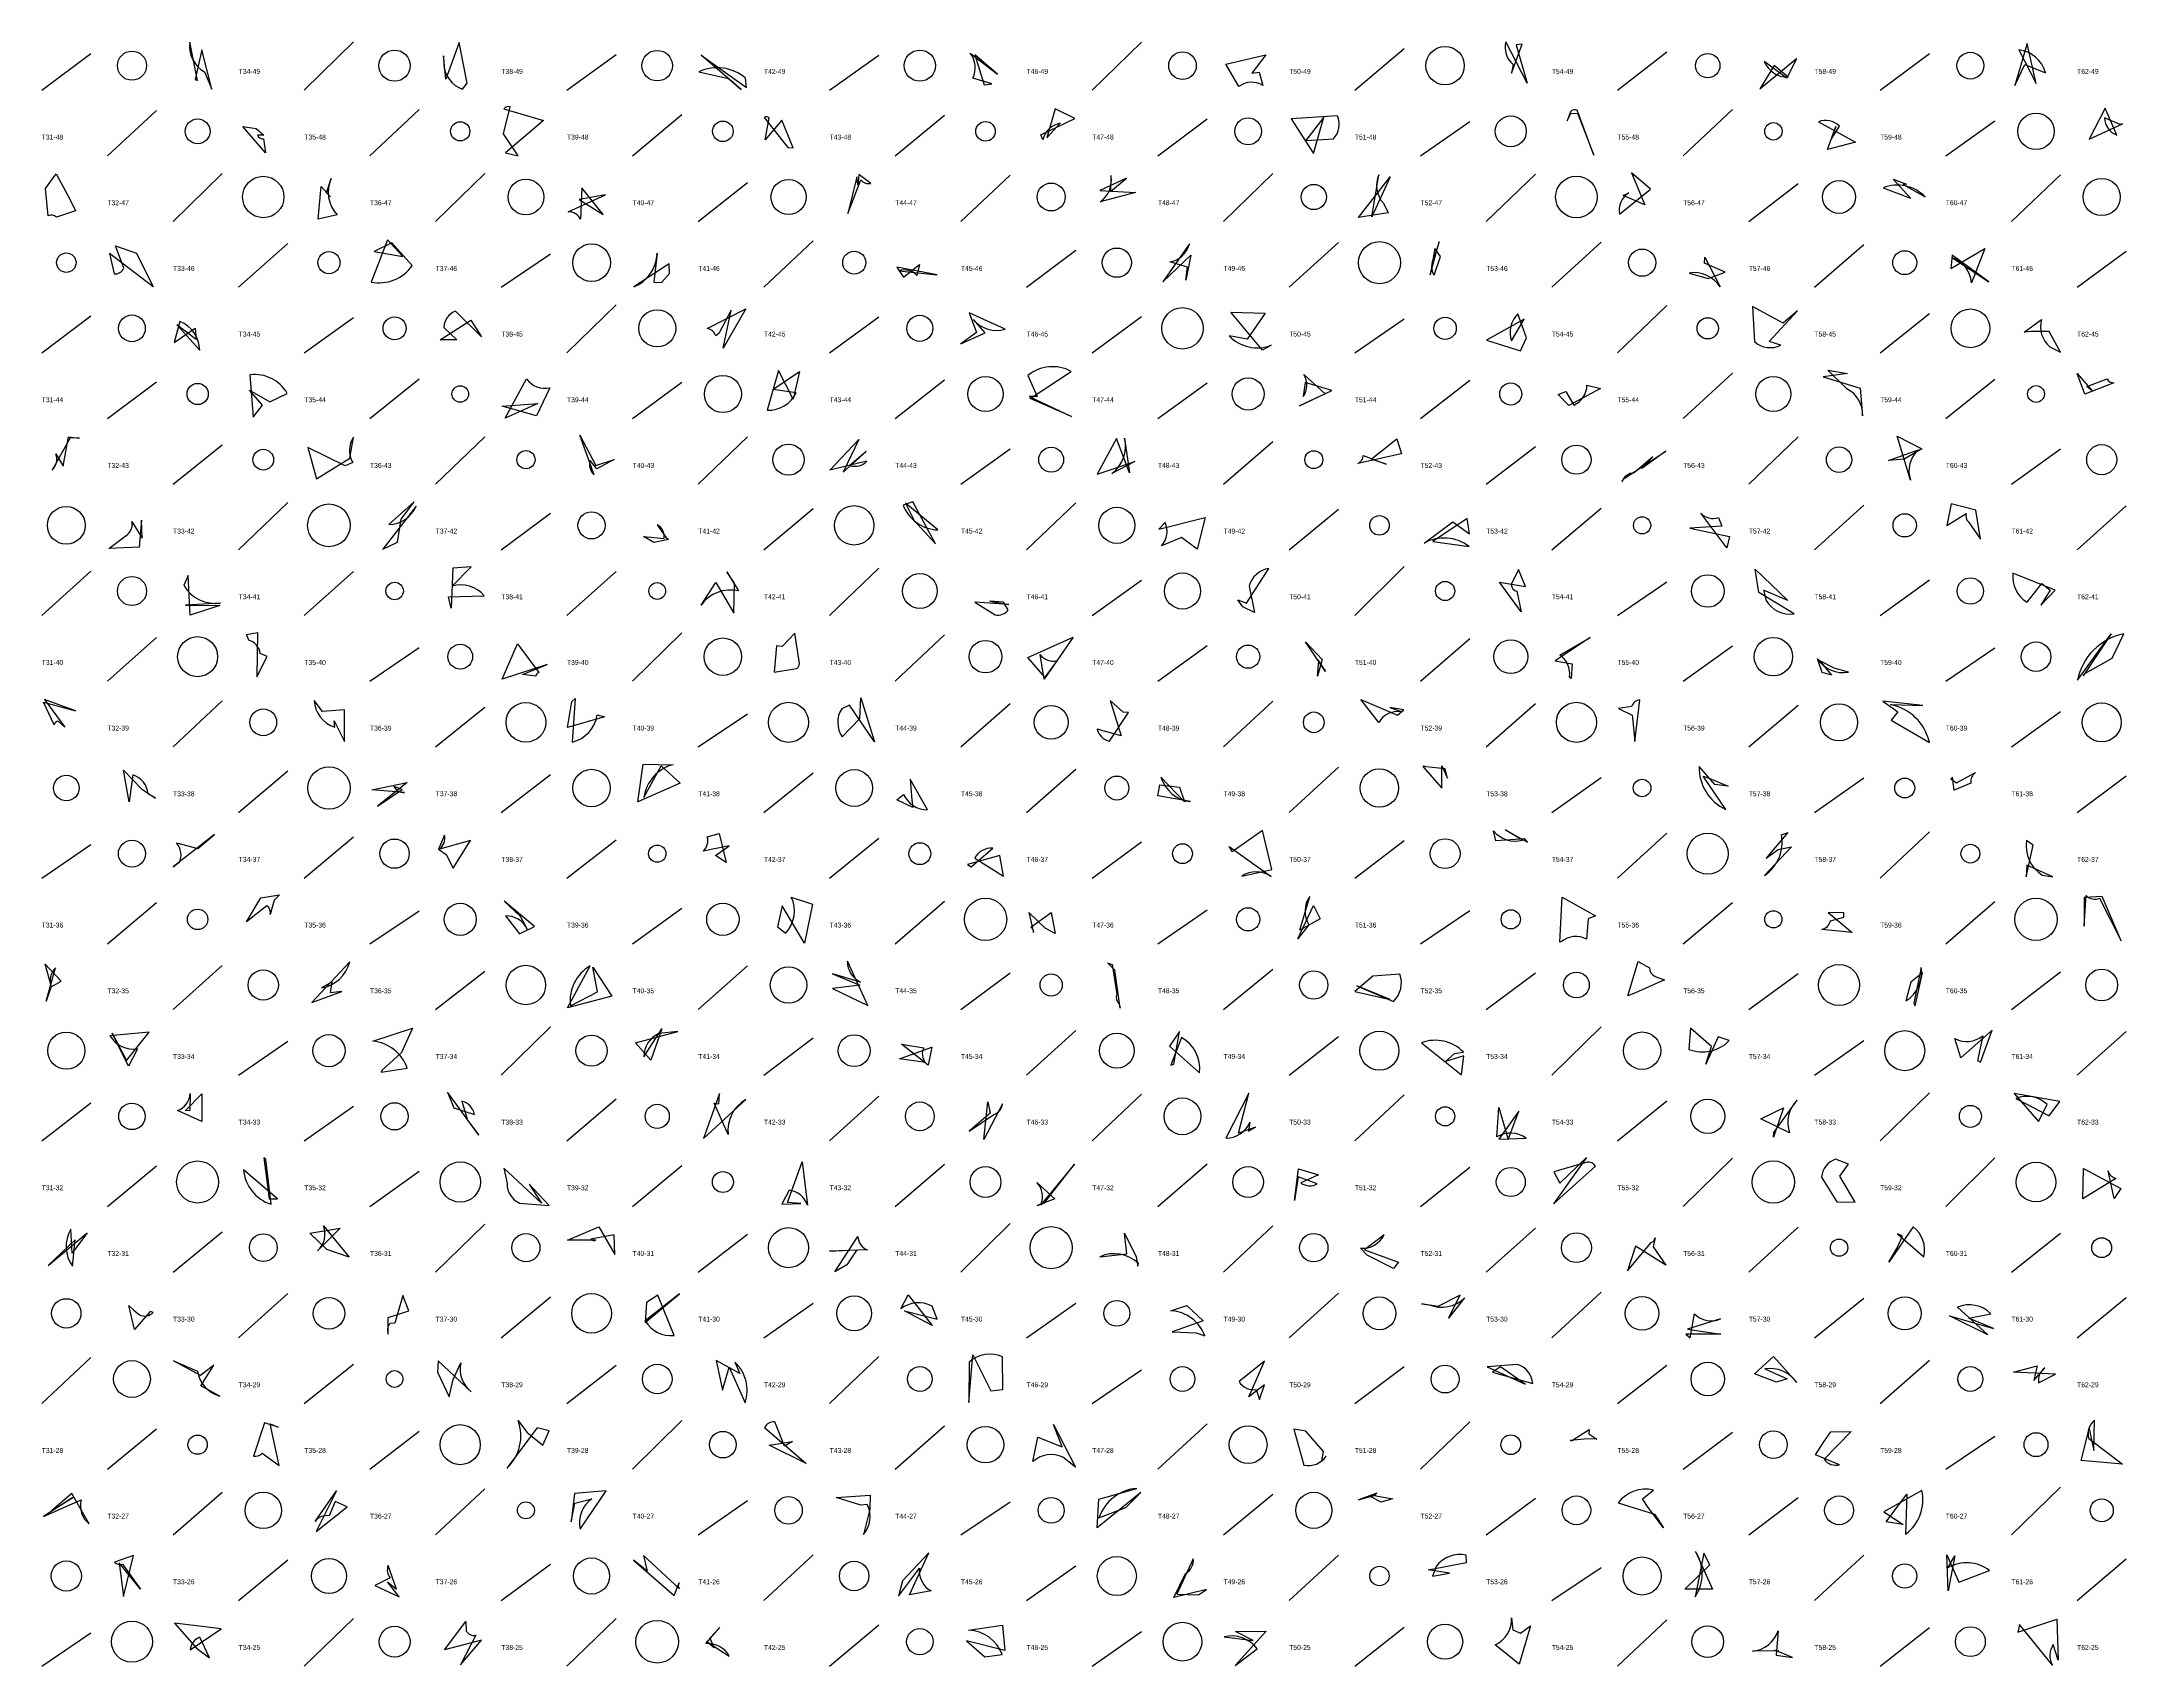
# Model space of a CAD drawing. Header units: millimetres. Extents: x -1 to 9990, y 0 to 15990.
# Drawn here: x 1240 to 2510, y 1000 to 1990 of the extents above; entities that cross this region are included whole.
import ezdxf

# ---------------------------------------------------------------- set-up
doc = ezdxf.new("R2010")
doc.units = ezdxf.units.MM
doc.layers.add('TEXT', color=3, linetype='Continuous')
doc.layers.add('WALL', color=1, linetype='Continuous')

msp = doc.modelspace()

# ---------------------------------------------------------------- linework, layer by layer
for points in [[(1333.4, 1966.5), (1334.9, 1966), (1330.2, 1989.3, 0.3), (1339.1, 1971.2), (1343.7, 1960.7), (1337.5, 1984.6)], [(1486.2, 1966.7), (1484.7, 1981), (1484.9, 1975.9, 0.3), (1496.4, 1960.6), (1499.2, 1964.3), (1494.4, 1989.2)], [(1641.8, 1981.3), (1669.3, 1961.6), (1668.8, 1967.3, 0.3), (1640.4, 1971.2), (1658.5, 1967.1), (1666.1, 1960.5)], [(1814.2, 1963.4), (1818.8, 1964), (1807.2, 1967.3, 0.3), (1805.6, 1982.7), (1822.3, 1969.9), (1808.4, 1981.5)], [(1977.3, 1970.5), (1981.7, 1971.1), (1983.9, 1963, 0.3), (1969.4, 1962.4), (1961.4, 1975.9), (1985.7, 1981.5)], [(2138.2, 1987.6), (2144.9, 1964.3), (2132, 1989.5, 0.3), (2136.4, 1975.8), (2135.5, 1970.4), (2141.9, 1988.1)], [(2442, 1962.9), (2448.2, 1975.8), (2460.8, 1970.7, 0.3), (2444.5, 1984.7), (2455, 1964.1), (2449.5, 1988.6)], [(2309, 1979.4), (2303.2, 1967.4), (2289.3, 1977.6, 0.3), (2303.9, 1968), (2295.4, 1975), (2286.7, 1960.9)], [(1530.2, 1920.1), (1521.3, 1933.5), (1525.4, 1949.9, 0.3), (1521.6, 1948.7), (1545.7, 1941.6), (1522.5, 1922)], [(1690.9, 1941.9), (1680.8, 1929.8), (1683.2, 1943.3, 0.3), (1680.1, 1943.5), (1694.5, 1925.2), (1697.9, 1925)], [(1857.4, 1948.7), (1852.3, 1931), (1860.5, 1939.9, 0.3), (1849.9, 1929.8), (1848.8, 1932.8), (1869.5, 1942.8)], [(2021.2, 1943.7), (2010.2, 1929.4), (2027, 1930.5, 0.3), (2029.5, 1944.4), (2001.2, 1942.7), (2014.8, 1921.4)], [(2175.6, 1946.1), (2185.6, 1920.4), (2175.5, 1947.9, 0.3), (2171.3, 1946.9), (2169.3, 1941.4), (2171.5, 1945.9)], [(2507.6, 1939.6), (2506.2, 1939.1), (2496.7, 1943.2, 0.3), (2504.3, 1932.7), (2497.2, 1949.1), (2487.3, 1930.2)], [(1370.6, 1936.8), (1375.3, 1932.6), (1371.4, 1932.7, 0.3), (1375.2, 1930.4), (1376.3, 1922), (1362.5, 1938)], [(2333.1, 1938), (2330.3, 1930.4), (2335.2, 1938.2, 0.3), (2322.4, 1940.8), (2345, 1928.5), (2328, 1924)], [(1257.3, 1893.3), (1260.5, 1886.5), (1249, 1882.8, 0.3), (1244, 1883.6), (1242.4, 1900.2), (1248.9, 1909.2)], [(1415.9, 1895), (1413.5, 1897.6), (1416.3, 1906.3, 0.3), (1420, 1884.1), (1408.5, 1881.5), (1410.2, 1901.3)], [(1736.7, 1907.2), (1731.2, 1885), (1739.1, 1905.4, 0.3), (1745.1, 1903.3), (1737.8, 1908.7), (1737.2, 1902.5)], [(1884.7, 1899), (1906.3, 1897.7), (1884.8, 1892, 0.3), (1891.4, 1908), (1891.2, 1898.3), (1900.9, 1906.5)], [(2061.5, 1907.2), (2050.3, 1882.9), (2054.6, 1908.6, 0.3), (2057.4, 1891.3), (2060.3, 1885.3), (2042.2, 1882.6)], [(2216.6, 1890.3), (2203.5, 1895.9), (2206.9, 1897.5, 0.3), (2201.2, 1884.5), (2220.1, 1899.7), (2208.6, 1909.7)], [(2376.1, 1902.9), (2374.1, 1902.6), (2387.5, 1895.1, 0.3), (2361.8, 1900.6), (2378.5, 1894.3), (2367.9, 1905.9)], [(1582.1, 1884.4), (1569, 1900.6), (1568.3, 1881.4, 0.3), (1560.7, 1885.9), (1583.5, 1896.4), (1567.4, 1893.5)], [(1460.1, 1858.8), (1450.7, 1869), (1440.7, 1843.2, 0.3), (1465.7, 1853.3), (1453.3, 1867), (1442.6, 1861.9)], [(2085.8, 1847.5), (2091.4, 1867.7), (2088.4, 1858.1, 0.3), (2088.3, 1847.3), (2092.2, 1858.7), (2088.7, 1863.7)], [(1308, 1840.3), (1281.3, 1860.6), (1284.2, 1848.1, 0.3), (1290, 1851.6), (1285, 1865.3), (1297.8, 1860.8)], [(1622.4, 1848.5), (1622.3, 1854.3), (1600.8, 1840.2, 0.3), (1614.9, 1860.7), (1613, 1843.2), (1617.6, 1842.9)], [(1937, 1844.3), (1938, 1852.2), (1927.2, 1855.5, 0.3), (1939.2, 1866.4), (1923, 1843.4), (1940, 1859.5)], [(2253, 1854.7), (2253.3, 1858.4), (2262.5, 1840.2, 0.3), (2243.7, 1848.7), (2255.3, 1845.3), (2265.7, 1849.2)], [(2403.1, 1851.4), (2423.8, 1863.7), (2415.6, 1842.8, 0.3), (2404.2, 1858), (2426.2, 1843.3), (2403.9, 1859.6)], [(1765.1, 1846.1), (1774.8, 1853.9), (1773.2, 1847.2, 0.3), (1762.2, 1850), (1785.5, 1847.6), (1761, 1852.3)], [(1334.2, 1808.2), (1322.4, 1817.2), (1336.3, 1801.6, 0.3), (1324.2, 1819.2), (1320.7, 1806.4), (1333.5, 1815.2)], [(1501.5, 1820), (1508, 1809.8), (1492.1, 1825.5, 0.3), (1484.9, 1815.6), (1492.9, 1808), (1482.7, 1807.9)], [(1660.1, 1826), (1652.6, 1811.8), (1650.7, 1810.4, 0.3), (1645.5, 1814.8), (1669, 1826.8), (1655.2, 1803)], [(1800, 1805.6), (1814.8, 1812.2), (1807.6, 1820.3, 0.3), (1827, 1814.5), (1805, 1824.5), (1809.6, 1812.4)], [(1985.3, 1824.3), (1974.5, 1808.3), (1963.4, 1810.4, 0.3), (1989.1, 1804.7), (1983.8, 1801.6), (1964.4, 1824.9)], [(2141, 1801.2), (2144.5, 1809.2), (2139.4, 1823.9, 0.3), (2135.5, 1807.3), (2143.2, 1820.5), (2120.3, 1807.8)], [(2301, 1818.1), (2282.2, 1828.3), (2283.4, 1806.9, 0.3), (2299.5, 1804.7), (2292.4, 1806.9), (2309.6, 1825.7)], [(2451.8, 1813.1), (2447.8, 1812.7), (2458.3, 1820.3, 0.3), (2463.5, 1803.8), (2470, 1800.4), (2463, 1813.1)], [(1867.3, 1761.2), (1842.2, 1772.2), (1867.2, 1788.8, 0.3), (1840.7, 1786.3), (1846.5, 1773.4), (1841.5, 1773.4)], [(1366.7, 1777.4), (1379, 1770.3), (1389.6, 1775.4, 0.3), (1366.9, 1786.7), (1368.8, 1760.8), (1374.5, 1768.2)], [(1542.2, 1769.2), (1522.4, 1760.2), (1535.4, 1784.2, 0.3), (1549.6, 1778.8), (1541.5, 1761.8), (1520.6, 1767.5)], [(1697.8, 1771.9), (1688.9, 1789.4), (1682, 1765.1, 0.3), (1699.6, 1775.7), (1685.4, 1777.7), (1701.7, 1788.8)], [(2025.9, 1777.2), (2009.7, 1782.1), (2008.6, 1773.4, 0.3), (2008.9, 1786.9), (2021.9, 1775.2), (2006.2, 1767.7)], [(2163.9, 1774.7), (2168.6, 1776.5), (2173.4, 1768.3, 0.3), (2181.4, 1780.3), (2189.6, 1778.4), (2170.3, 1767.9)], [(2325.4, 1785.5), (2347.9, 1778.6), (2349.3, 1761.7, 0.3), (2339.8, 1778.1), (2328.1, 1789.6), (2340.2, 1787.4)], [(2489.3, 1777), (2486, 1779.5), (2498.3, 1784.2, 0.3), (2502.4, 1781.8), (2484.8, 1774.9), (2480, 1787.5)], [(1263, 1748), (1257.3, 1748.2), (1246.3, 1728.7, 0.3), (1248.6, 1738.5), (1253, 1731.1), (1256.3, 1749)], [(1407.5, 1723.4), (1427.7, 1735.9), (1430, 1748.7, 0.3), (1429.5, 1733.3), (1424.9, 1731.2), (1402.2, 1742.4)], [(1588.8, 1735.1), (1578.3, 1729.4), (1574.1, 1734.5, 0.3), (1576.6, 1725.8), (1567.8, 1750), (1577.5, 1731.4)], [(1728.2, 1727.4), (1742.3, 1740), (1732.4, 1731.5, 0.3), (1742.7, 1734.1), (1720.2, 1728.7), (1737.9, 1747.3)], [(1883.1, 1726.1), (1906, 1733.9), (1892, 1726.6, 0.3), (1899.7, 1748), (1902.8, 1726.9), (1894.9, 1747.9)], [(2065.6, 1747.7), (2068.4, 1738.6), (2041.8, 1732.6, 0.3), (2045, 1737.5), (2059, 1732.2), (2050, 1735.3)], [(2214.9, 1729.6), (2221.5, 1736.8), (2210.1, 1726.9, 0.3), (2202.7, 1721.7), (2204, 1723.6), (2229.5, 1740.2)], [(2374.6, 1735.4), (2365.1, 1734.5), (2383.2, 1740.9, 0.3), (2378.5, 1722.6), (2370.3, 1749.4), (2385.5, 1741.7)], [(1458.9, 1698.7), (1467, 1709.4), (1451.4, 1695.6, 0.3), (1468.2, 1706.7), (1447.9, 1680.4), (1456.7, 1684.7)], [(1784.6, 1683.8), (1770.7, 1709.4), (1764.8, 1707.3, 0.3), (1785.9, 1692.2), (1766.2, 1708.6), (1771.6, 1697.9)], [(2268.3, 1688.2), (2266.7, 1681.3), (2250.7, 1702.4, 0.3), (2261.5, 1699.8), (2263.6, 1694.4), (2244, 1693.3)], [(2403.3, 1708.1), (2400.6, 1695), (2412.5, 1702.3, 0.3), (2413.8, 1697.1), (2421.1, 1686.5), (2418.3, 1704.2)], [(1299.4, 1681.8), (1280.9, 1680.9), (1292.2, 1689.5, 0.3), (1295, 1697.4), (1301.2, 1687.2), (1300.9, 1698.1)], [(1613, 1684.5), (1606.7, 1688.3), (1619.2, 1687, 0.3), (1615, 1695.4), (1620.3, 1687.8), (1621.9, 1686.3)], [(1943.9, 1680.4), (1934.3, 1687.5), (1922.3, 1682.6, 0.3), (1924.4, 1696.7), (1920.5, 1692.6), (1948.8, 1699.8)], [(2108.4, 1699.1), (2087.5, 1685.1), (2109.6, 1682.1, 0.3), (2082.2, 1684.1), (2099.8, 1697.2), (2109.9, 1689.9)], [(1330.4, 1640.2), (1329.3, 1664.4), (1326.5, 1658.5, 0.3), (1349, 1647.6), (1327.7, 1646.3), (1348.6, 1646.1)], [(1489.5, 1644.6), (1487.9, 1651.4), (1509.6, 1652, 0.3), (1490, 1658), (1501.6, 1669.7), (1490.5, 1668.9)], [(1662, 1659.8), (1657.5, 1666.6), (1664.5, 1655.1, 0.3), (1641.7, 1646.4), (1650.7, 1660.1), (1661.7, 1641.6)], [(1968.7, 1649.6), (1973.9, 1647.6), (1987.7, 1668.7, 0.3), (1975.6, 1657.9), (1978.8, 1642), (1971.7, 1645.3)], [(2143.9, 1657.8), (2139.7, 1668), (2135.2, 1658.9, 0.3), (2138.7, 1654.8), (2141.3, 1642.3), (2128.1, 1660.3)], [(2303.8, 1649.3), (2289, 1655.6), (2290.6, 1649.3, 0.3), (2307.7, 1641), (2286.2, 1654.1), (2283.9, 1668.2)], [(2457.9, 1646.4), (2466.6, 1655.5), (2440.9, 1665.8, 0.3), (2449.6, 1648.2), (2458.5, 1659.6), (2463.7, 1655.6)], [(1829.3, 1646.7), (1808.4, 1648.2), (1820.9, 1640.5, 0.3), (1828.9, 1643.5), (1826, 1648.2), (1817.6, 1648.9)], [(1371, 1602.8), (1377.4, 1615.1), (1373.2, 1616.9, 0.3), (1366.2, 1625), (1364.7, 1628.5), (1371.4, 1629.8)], [(1687.7, 1621.5), (1686.3, 1605.5), (1699.8, 1607.7, 0.3), (1701.6, 1610.8), (1698.9, 1629.3), (1691.1, 1621.2)], [(1868.3, 1626.9), (1850.7, 1601.3), (1848.2, 1616.3, 0.3), (1858.7, 1612.6), (1851.1, 1602.5), (1840.7, 1614.5)], [(2172.4, 1610.6), (2171.7, 1601.7), (2170.7, 1602.5, 0.3), (2164.9, 1616), (2183.4, 1626.6), (2162, 1612.5)], [(2484.7, 1604.8), (2501.3, 1614.1), (2508.4, 1628.9, 0.3), (2480.2, 1600.6), (2500.8, 1629), (2483.7, 1603.3)], [(1520.6, 1601.3), (1529.9, 1622.8), (1542.9, 1605.4, 0.3), (1541, 1603.2), (1532.9, 1604.1), (1547.9, 1610.2)], [(2020, 1613.3), (2017.2, 1603.1), (2018, 1612.3, 0.3), (2017.2, 1613.2), (2022.2, 1605.9), (2010, 1624.1)], [(2330.3, 1603.8), (2324.8, 1605.3), (2321.9, 1613.7, 0.3), (2340.8, 1605.6), (2332.1, 1608), (2323.2, 1612.4)], [(1241.7, 1589), (1254.1, 1572.1), (1250.1, 1575.7, 0.3), (1247.5, 1573.5), (1241.2, 1587.2), (1260.5, 1582)], [(1424.4, 1582.6), (1411, 1581.7), (1405.9, 1588.4, 0.3), (1418.5, 1572), (1418.1, 1575.9), (1424.4, 1563.3)], [(1563, 1587.7), (1565.1, 1589.6), (1563.2, 1562.9, 0.3), (1578.5, 1579.5), (1582.8, 1578.3), (1560.3, 1571.9)], [(1747.3, 1563.1), (1732.2, 1585.5), (1727.4, 1583.2, 0.3), (1727.6, 1566.2), (1738.4, 1577.3), (1739.1, 1589.9)], [(1891, 1588.2), (1897.7, 1566.8), (1883, 1570.8, 0.3), (1890.5, 1563.6), (1902.2, 1580.9), (1898.8, 1581.1)], [(2069.8, 1582.7), (2061.4, 1584), (2068.2, 1581.5, 0.3), (2054.6, 1575), (2043.7, 1588.9), (2065.9, 1579.4)], [(2209.2, 1577.7), (2210.5, 1563.3), (2213.6, 1588.7, 0.3), (2208.6, 1584.6), (2200.6, 1583.5), (2208.9, 1579.4)], [(2370.9, 1581.3), (2366.7, 1576.3), (2390, 1562.8, 0.3), (2366.4, 1585.8), (2386, 1585.2), (2361.7, 1587.8)], [(1603.1, 1526.5), (1606.4, 1549.5), (1624.7, 1549.2, 0.3), (1606.9, 1529.3), (1617.5, 1548.6), (1628.9, 1538)], [(1300.8, 1534.4), (1309.4, 1528.9), (1304.8, 1531.5, 0.3), (1295.6, 1543), (1293.2, 1526.5), (1289.8, 1545.9)], [(1444.6, 1524), (1459.6, 1534), (1454.6, 1535.9, 0.3), (1461, 1532.2), (1441.1, 1533.8), (1462.6, 1538.3)], [(1770.7, 1523.2), (1760.9, 1527.7), (1765.1, 1531.1, 0.3), (1779.7, 1521.8), (1769.1, 1540.3), (1770.2, 1527.6)], [(1933.2, 1535.6), (1936.3, 1526.6), (1921.8, 1541.7, 0.3), (1939.9, 1526.7), (1920, 1530.3), (1921.2, 1537)], [(2096.5, 1541), (2095.1, 1546.6), (2083.5, 1547.8, 0.3), (2081.5, 1548), (2092.9, 1534.8), (2093.1, 1548.6)], [(2267.4, 1536.2), (2259.3, 1537.1), (2249.7, 1548.2, 0.3), (2266.1, 1521.9), (2252.3, 1542.3), (2256.2, 1540.7)], [(2403.1, 1540.6), (2406.5, 1538.2), (2418.2, 1544.5, 0.3), (2415.3, 1538), (2405.2, 1533.6), (2404.2, 1541.7)], [(1320.1, 1487), (1323.9, 1490), (1323.8, 1489.4, 0.3), (1322.1, 1501.6), (1335.2, 1498.2), (1345.2, 1506.6)], [(1490.6, 1486.1), (1501.2, 1503.1), (1482.4, 1497.8, 0.3), (1485.3, 1506.2), (1481.7, 1497.7), (1486.5, 1494.4)], [(1650.5, 1493.9), (1658.8, 1499.8), (1642.9, 1496.5, 0.3), (1645.5, 1505.3), (1652.7, 1507.2), (1657.1, 1489.6)], [(1965.3, 1496.2), (1963.5, 1499.4), (1989, 1481.1, 0.3), (1971.1, 1481.3), (1989.4, 1485.4), (1983.7, 1509.2)], [(2143.5, 1504), (2126, 1502.8), (2124.4, 1509, 0.3), (2142.2, 1503.3), (2131.5, 1509.5), (2145.1, 1502.1)], [(2298, 1497.5), (2306.1, 1499.1), (2289.5, 1481.7, 0.3), (2299.9, 1506.5), (2303.7, 1507.8), (2290.5, 1492.3)], [(2449, 1480.8), (2453.3, 1500.2), (2449.2, 1503, 0.3), (2458.8, 1482), (2465.3, 1480.9), (2449.4, 1488)], [(1804, 1488.4), (1806.2, 1487), (1819.4, 1498.3, 0.3), (1808.4, 1492.3), (1825.9, 1481.3), (1823.7, 1493.8)], [(1384.9, 1469.9), (1381.6, 1466.6), (1379.2, 1457.9, 0.3), (1377.2, 1463.2), (1364.8, 1453.4), (1373.6, 1468.2)], [(1521.7, 1466.1), (1531.4, 1457), (1535.8, 1449.1, 0.3), (1522.5, 1457.1), (1531, 1446.2), (1540.2, 1450.7)], [(1691.2, 1463.2), (1688.2, 1450.4), (1693.4, 1446.6, 0.3), (1696.7, 1468.6), (1709.5, 1464.3), (1704.8, 1440.4)], [(2018.9, 1455.4), (2006.4, 1448.5), (2012.5, 1469, 0.3), (2012, 1451.6), (2005.2, 1443.1), (2014.8, 1463.5)], [(2186.6, 1457.1), (2182.2, 1455.4), (2181.2, 1443, 0.3), (2165.9, 1441.4), (2164.8, 1441.1), (2166.4, 1468.5)], [(2484.4, 1468.3), (2484.3, 1450.8), (2485.6, 1469.5, 0.3), (2493.7, 1467.8), (2506.9, 1442), (2495.2, 1469)], [(1851.3, 1449.6), (1841.4, 1459.1), (1844.3, 1446.9, 0.3), (1842.6, 1450.3), (1855, 1459.1), (1857.4, 1446.4)], [(2328.3, 1459.2), (2343, 1447), (2324.5, 1448.9, 0.3), (2329.7, 1454.1), (2337.9, 1456.3), (2337.9, 1459)], [(1245.7, 1414.1), (1242.8, 1405.1), (1248.5, 1425.4, 0.3), (1245.8, 1413.8), (1251.8, 1417.3), (1241.9, 1427.9)], [(1415.9, 1410.2), (1417, 1417), (1410.4, 1413.2, 0.3), (1427.7, 1429.2), (1404.6, 1404.3), (1422.9, 1411)], [(1587.4, 1408.3), (1560.3, 1401.1), (1574.2, 1426.7, 0.3), (1562.1, 1402.3), (1578.6, 1410.9), (1575.7, 1425.9)], [(1721.7, 1412.9), (1743.3, 1402.5), (1730.9, 1429.5, 0.3), (1738.9, 1416.7), (1721.8, 1421.9), (1738.4, 1414.9)], [(1889.4, 1428.5), (1892.2, 1427.5), (1895, 1409.4, 0.3), (1896.4, 1403.5), (1897.1, 1400.8), (1893.7, 1424.1)], [(2206.4, 1408.4), (2212.7, 1429.3), (2219.5, 1425.5, 0.3), (2222.9, 1420.2), (2228.7, 1418.2), (2210.9, 1410.3)], [(2385.9, 1422.5), (2378.8, 1416.8), (2375.7, 1405.3, 0.3), (2385.1, 1425.7), (2380.6, 1403.9), (2381.3, 1402.3)], [(2061.6, 1406.1), (2041.3, 1414.5), (2063.5, 1404.9, 0.3), (2067.4, 1421.7), (2051, 1420.4), (2040.1, 1411)], [(1291.6, 1369.1), (1305.4, 1386.3), (1281.6, 1384, 0.3), (1298.3, 1376.1), (1292.8, 1365.5), (1282.9, 1385.7)], [(1447.2, 1363), (1446.8, 1361.9), (1462.6, 1364.4, 0.3), (1441.7, 1380.7), (1465.9, 1388.7), (1459.3, 1373.8)], [(1601.8, 1379.7), (1627.6, 1386.6), (1616, 1385.4, 0.3), (1606.8, 1371.2), (1617.9, 1388.4), (1611.2, 1369.3)], [(1933.1, 1386.7), (1927, 1377.7), (1945.4, 1361.5, 0.3), (1934.3, 1383.1), (1927.8, 1366.2), (1929.8, 1366.7)], [(2257.2, 1377.6), (2244.4, 1388.8), (2243.4, 1375.8, 0.3), (2268.1, 1381.1), (2261.3, 1383.5), (2253.9, 1366.8)], [(2428.3, 1387.5), (2409.2, 1370.7), (2405.6, 1382.4, 0.3), (2422.5, 1384), (2419.4, 1369), (2421.1, 1367.9)], [(1780, 1366.1), (1763.8, 1379), (1777.4, 1376.8, 0.3), (1778.4, 1367.7), (1762.5, 1370), (1782.3, 1377.1)], [(2095.2, 1368.5), (2100.7, 1373.2), (2106.1, 1374.1, 0.3), (2080.7, 1379.8), (2105, 1360.3), (2106.4, 1371.8)], [(1337.5, 1348.7), (1337.5, 1331.8), (1322.7, 1338.5, 0.3), (1330.5, 1349), (1330.3, 1338.5), (1327.5, 1338.3)], [(1487.2, 1349.7), (1491, 1340.2), (1503.6, 1336.2, 0.3), (1495.9, 1344.3), (1499.5, 1332.7), (1506.3, 1323.6)], [(1652.9, 1349), (1643.2, 1321.6), (1668.9, 1345.2, 0.3), (1658.2, 1324), (1649.7, 1343), (1652.5, 1342.6)], [(1969.1, 1324.8), (1975.5, 1349.1), (1961.5, 1321.7, 0.3), (1976, 1331.4), (1975.3, 1326), (1979.4, 1328.4)], [(2441.7, 1349), (2456.5, 1331.8), (2461.8, 1342.2, 0.3), (2442.6, 1345.8), (2463.1, 1335.4), (2469.6, 1344)], [(1817.8, 1337), (1805, 1325.9), (1820.1, 1336.1, 0.3), (1825.4, 1342.7), (1813.9, 1320.8), (1816.4, 1343.9)], [(2140, 1338.1), (2127.7, 1321), (2144.3, 1321.7, 0.3), (2126.5, 1322.5), (2127.7, 1340.4), (2133.4, 1320.9)], [(2295.1, 1322.4), (2295.2, 1325.1), (2309.5, 1344.9, 0.3), (2304.9, 1324.9), (2287.4, 1333.4), (2301.1, 1340.2)], [(1378.6, 1284.7), (1383.7, 1284.8), (1363, 1302.5, 0.3), (1379.7, 1281.4), (1376.6, 1308.8), (1375.4, 1309.8)], [(2181.1, 1310), (2161.1, 1281.7), (2186.7, 1304.7, 0.3), (2181.5, 1307), (2161.3, 1301.1), (2164.8, 1294.2)], [(2335.4, 1298.6), (2340.8, 1305.9), (2332.9, 1308.9, 0.3), (2324.4, 1297.9), (2333.7, 1283), (2344.8, 1282.8)], [(1544.4, 1282.1), (1521.5, 1303.5), (1523.5, 1294, 0.3), (1531.1, 1282.2), (1549.1, 1280.6), (1536.9, 1293.6)], [(1694.3, 1282.6), (1703.3, 1307.2), (1706.5, 1280.9, 0.3), (1695.3, 1290), (1691, 1281.6), (1702.4, 1281.9)], [(1850.7, 1282.1), (1869.3, 1305.9), (1848.8, 1281.1, 0.3), (1846.3, 1294.8), (1857.2, 1284.7), (1846.4, 1280.6)], [(2005.6, 1303.1), (2017.9, 1299.4), (2007.1, 1294.5, 0.3), (2017.1, 1293.9), (2005.5, 1298.2), (2003.3, 1283.8)], [(2506.6, 1291.1), (2502.6, 1284.9), (2499, 1301.9, 0.3), (2503.7, 1297.2), (2483.6, 1284.7), (2484, 1303.3)], [(1267.8, 1264.1), (1258.6, 1251.6), (1257.7, 1266.2, 0.3), (1258.8, 1243.8), (1260.4, 1259.8), (1244, 1244.1)], [(1403.3, 1263.8), (1421.9, 1266.9), (1408.1, 1253, 0.3), (1411.7, 1268.4), (1427.3, 1249.2), (1413.8, 1253.9)], [(1589.1, 1250.9), (1588.8, 1262.8), (1574.6, 1260.1, 0.3), (1577.6, 1259.6), (1560.3, 1259.5), (1579.4, 1267.7)], [(1730.5, 1244.6), (1723.2, 1240.2), (1737.3, 1261.8, 0.3), (1743.1, 1253.6), (1720, 1252.8), (1736.6, 1253.7)], [(1906.7, 1249.4), (1907.7, 1243.8), (1908.2, 1245.4, 0.3), (1884.7, 1249.5), (1901, 1251.2), (1899.6, 1263.8)], [(2063.5, 1242.3), (2047.5, 1250.5), (2043.4, 1254.6, 0.3), (2057.9, 1262.8), (2045.9, 1253.6), (2066.7, 1246.2)], [(2210.9, 1256), (2206.2, 1240.8), (2220.6, 1258.2, 0.3), (2222.9, 1260.9), (2221.8, 1255.6), (2229.4, 1244.3)], [(2373.6, 1262), (2370.7, 1263.5), (2386.6, 1249.4, 0.3), (2380.1, 1267.7), (2365.3, 1246.2), (2370.4, 1254.9)], [(1293.1, 1219.7), (1296.2, 1217), (1299.6, 1214, 0.3), (1308, 1215.5), (1306.1, 1216.2), (1296.5, 1205.2)], [(1460.1, 1225.9), (1455.1, 1209.1), (1452.2, 1208.9, 0.3), (1451.1, 1202.4), (1451, 1212.5), (1463.6, 1216.5)], [(1607.6, 1209.5), (1628.6, 1226.8), (1607.7, 1210.5, 0.3), (1625.3, 1201.5), (1615.3, 1226), (1608.4, 1221.6)], [(1765.6, 1216.6), (1785.5, 1211.5), (1782.4, 1219.4, 0.3), (1763.4, 1217.7), (1767.9, 1226.3), (1782.5, 1207.5)], [(1928.7, 1203.7), (1943.4, 1203.1), (1948.6, 1201.2, 0.3), (1927.9, 1216.6), (1937.6, 1219.7), (1947.5, 1210.4)], [(2090.6, 1219.1), (2080.7, 1220.7), (2085.3, 1220.2, 0.3), (2106.8, 1224.4), (2097, 1212.1), (2104.1, 1226)], [(2429, 1205.8), (2414.1, 1212), (2427.5, 1214.8, 0.3), (2407.1, 1218.8), (2425.6, 1201.9), (2402.2, 1213.4)], [(2241.7, 1202.3), (2244.2, 1200.1), (2246.9, 1214.6, 0.3), (2262.8, 1211.6), (2242.6, 1205.3), (2263, 1202.3)], [(1336.7, 1177.1), (1320.4, 1186.1), (1334.9, 1179.8, 0.3), (1348.5, 1164.6), (1336.9, 1170.9), (1344.9, 1183.5)], [(1488.3, 1164.1), (1490.7, 1174.8), (1495.4, 1184.9, 0.3), (1501.7, 1167.2), (1481.5, 1186.1), (1481.1, 1179.1)], [(1654.7, 1168.3), (1658.9, 1182.3), (1668.5, 1160.5, 0.3), (1662.3, 1185.2), (1665.3, 1178.3), (1651, 1186.3)], [(1818.2, 1167.7), (1825.5, 1168.6), (1825.4, 1188.5, 0.3), (1805, 1185.3), (1804.9, 1160.7), (1807.2, 1189.8)], [(1975.5, 1164.2), (1985, 1185.8), (1969.5, 1173.4, 0.3), (1979.9, 1168.6), (1982, 1162.5), (1985, 1171.4)], [(2128.8, 1182.4), (2123.8, 1179.2), (2148.5, 1172.3, 0.3), (2138.9, 1183.9), (2120.6, 1182.5), (2143.7, 1171.8)], [(2283.4, 1178.2), (2295.1, 1188.7), (2309.2, 1172.8, 0.3), (2289.7, 1181.1), (2303.3, 1175.2), (2296.8, 1173)], [(2455.6, 1183), (2453.6, 1174.1), (2460.4, 1181.8, 0.3), (2456.6, 1172.6), (2466.8, 1178), (2441.2, 1179.1)], [(1384, 1145.7), (1375.8, 1148.3), (1369, 1128.1, 0.3), (1374.3, 1129.9), (1384.7, 1122.4), (1379.2, 1147.6)], [(1549.2, 1143.4), (1541.8, 1145.2), (1523.3, 1120.6, 0.3), (1530.3, 1149.7), (1535.5, 1142.6), (1545.4, 1134.7)], [(1697.4, 1136.9), (1692.5, 1134), (1686.6, 1148.9, 0.3), (1680.4, 1145.5), (1705.8, 1123.5), (1683.1, 1134.7)], [(1856.4, 1147.3), (1869.8, 1121.2), (1862.2, 1127.4, 0.3), (1843.8, 1124.7), (1846.9, 1139.6), (1861.6, 1133.6)], [(2010.2, 1143.2), (2002.9, 1144.4), (2009, 1122.6, 0.3), (2022.5, 1127.9), (2019.9, 1125.2), (2021, 1130.8)], [(2187.5, 1138.3), (2182, 1138.6), (2171.2, 1137.6, 0.3), (2173.3, 1138.2), (2182.8, 1144.2), (2182.5, 1141.7)], [(2329.9, 1142.9), (2342.4, 1143), (2325.9, 1126.1, 0.3), (2335.3, 1122.7), (2320.6, 1128.8), (2325.8, 1136.8)], [(2487.4, 1144.6), (2490.2, 1131.4), (2490.7, 1150, 0.3), (2487.1, 1138.7), (2507.6, 1123.1), (2482.4, 1125.4)], [(1258.9, 1102.8), (1241.2, 1091.3), (1264.1, 1101.4, 0.3), (1269, 1086.7), (1258.4, 1105.3), (1246, 1094.6)], [(1426.1, 1097.2), (1418.8, 1100.4), (1415.2, 1091.6, 0.3), (1406.6, 1088.2), (1419.7, 1106.9), (1407.2, 1082.2)], [(1562.6, 1087.9), (1564.8, 1099.3), (1575.1, 1102.1, 0.3), (1568.1, 1083.6), (1583.9, 1106.8), (1564.5, 1105.3)], [(1883.1, 1084.4), (1884.1, 1101.9), (1907.2, 1108.4, 0.3), (1884.1, 1090.5), (1900.5, 1096.8), (1909.6, 1105.8)], [(2063.2, 1102), (2055.9, 1099.9), (2048.9, 1103.9, 0.3), (2053.4, 1105.5), (2042.2, 1101.4), (2051.7, 1104)], [(2218.7, 1096.7), (2215.2, 1102.1), (2221.9, 1107.3, 0.3), (2200.5, 1099.6), (2222.6, 1092.6), (2228.1, 1084.3)], [(2363.7, 1087.9), (2376.3, 1104.8), (2375.5, 1080.5, 0.3), (2385.4, 1107.1), (2362.2, 1094.1), (2374, 1086.3)], [(1744.8, 1104.2), (1744.6, 1095.8), (1740.6, 1080.3, 0.3), (1743, 1098.6), (1739.1, 1098.1), (1724, 1102.9)], [(1289.9, 1042.5), (1296, 1067.5), (1284.3, 1063.5, 0.3), (1289.2, 1062.2), (1300.2, 1046.9), (1287.1, 1063.1)], [(1600.6, 1064.7), (1625.4, 1043.1), (1628.3, 1050.8, 0.3), (1628.5, 1047.1), (1606.7, 1067.5), (1608.8, 1057.9)], [(1764.4, 1052.1), (1762, 1042.8), (1774.7, 1059.8, 0.3), (1781.8, 1045.9), (1768.6, 1043.5), (1780.4, 1069.2)], [(2084.7, 1058.7), (2108, 1063.2), (2107.8, 1067.6, 0.3), (2089.5, 1060.8), (2087.3, 1054.9), (2097.7, 1056.8)], [(2256.2, 1061.9), (2252.6, 1069), (2247.4, 1042.4, 0.3), (2247.5, 1070), (2257.8, 1046.9), (2241, 1046.9)], [(2400.6, 1068), (2408, 1051.2), (2426.7, 1058.4, 0.3), (2401.2, 1059.9), (2405.5, 1067.2), (2401.4, 1045.9)], [(1450.6, 1051.4), (1456.1, 1046.9), (1451.1, 1061.3, 0.3), (1452.4, 1053.9), (1442.9, 1049.3), (1457.7, 1042.4)], [(1949.7, 1046.7), (1929.7, 1041.9), (1936.9, 1056.6, 0.3), (1941.6, 1065.5), (1931.5, 1044), (1944.8, 1043.5)], [(2147, 1024.7), (2140.2, 1001.4), (2125.5, 1013, 0.3), (2135.5, 1029.6), (2136.2, 1022.3), (2140.9, 1020.1)], [(2467.6, 1028.7), (2468.4, 1003.8), (2465.4, 1013.2, 0.3), (2465.1, 1000.7), (2444.9, 1025.4), (2444, 1020.8)], [(1334.3, 1011.1), (1342.2, 1005.1), (1336.3, 1017.7, 0.3), (1330.5, 1010), (1349.3, 1022.9), (1320.9, 1026.2)], [(1485.3, 1010), (1498.4, 1027.3), (1498.6, 1021.4, 0.3), (1504.4, 1018.9), (1495.2, 1000.8), (1508, 1016)], [(1649.7, 1011.3), (1645, 1015.1), (1658.9, 1006.1, 0.3), (1644.7, 1013.8), (1653.1, 1023.6), (1647, 1017.2)], [(1803.4, 1015.6), (1814.5, 1005.7), (1825.1, 1007.1, 0.3), (1804.7, 1022.1), (1825.4, 1025.1), (1826.8, 1009.6)], [(1985.9, 1021.4), (1967.1, 1000.4), (1980.5, 1010.6, 0.3), (1960.3, 1018), (1978, 1015.8), (1967.3, 1021.3)], [(2295.9, 1009.8), (2298.3, 1009.4), (2282.3, 1009.3, 0.3), (2297.9, 1021.6), (2296.6, 1006.7), (2306.7, 1005.3)]]:
    msp.add_lwpolyline(points, format="xyb", close=True)
for centre, radius in [((1295, 1975), 8.85), ((1455, 1975), 9.51), ((1615, 1975), 9.31), ((1775, 1975), 9.49), ((1935, 1975), 8.41), ((2095, 1975), 11.7), ((2255, 1975), 7.42), ((2415, 1975), 8.15), ((1975, 1935), 8.17), ((2135, 1935), 9.45), ((2455, 1935), 11.1), ((1335, 1935), 7.57), ((1495, 1935), 5.85), ((1655, 1935), 6.26), ((1815, 1935), 5.98), ((2295, 1935), 5.29), ((1375, 1895), 12.6), ((1535, 1895), 10.9), ((1695, 1895), 10.7), ((2175, 1895), 12.7), ((2495, 1895), 11.3), ((1855, 1895), 8.52), ((2015, 1895), 7.67), ((2335, 1895), 9.99), ((2055, 1855), 12.8), ((1255, 1855), 5.92), ((1415, 1855), 6.73), ((1575, 1855), 11.5), ((1735, 1855), 7.01), ((1895, 1855), 8.92), ((2215, 1855), 8.32), ((2375, 1855), 7.29), ((1295, 1815), 8.14), ((1455, 1815), 7.02), ((1615, 1815), 11.3), ((1775, 1815), 7.93), ((1935, 1815), 12.6), ((2095, 1815), 6.79), ((2255, 1815), 6.48), ((2415, 1815), 11.8), ((1335, 1775), 6.45), ((1495, 1775), 5.04), ((1655, 1775), 11.3), ((1815, 1775), 10.7), ((1975, 1775), 9.78), ((2135, 1775), 6.74), ((2295, 1775), 10.7), ((2455, 1775), 5.11), ((1375, 1735), 6.3), ((1535, 1735), 5.54), ((1695, 1735), 9.49), ((1855, 1735), 7.59), ((2015, 1735), 5.46), ((2175, 1735), 8.91), ((2335, 1735), 7.74), ((2495, 1735), 9.14), ((1255, 1695), 11.5), ((1415, 1695), 13), ((1575, 1695), 8.29), ((1735, 1695), 12), ((1895, 1695), 11), ((2375, 1695), 7.1), ((2055, 1695), 5.95), ((2215, 1695), 5.23), ((1295, 1655), 8.87), ((1775, 1655), 10.6), ((1935, 1655), 11), ((2255, 1655), 9.93), ((1455, 1655), 5.33), ((1615, 1655), 5.1), ((2095, 1655), 5.83), ((2415, 1655), 8.04), ((1335, 1615), 12.2), ((1655, 1615), 11.4), ((2295, 1615), 11.7), ((1495, 1615), 7.54), ((1815, 1615), 9.94), ((1975, 1615), 7.08), ((2135, 1615), 10.3), ((2455, 1615), 9.03), ((1375, 1575), 8.13), ((1535, 1575), 12.1), ((1695, 1575), 12.2), ((1855, 1575), 10.3), ((2015, 1575), 6.3), ((2175, 1575), 12.2), ((2335, 1575), 11.3), ((2495, 1575), 11.9), ((1255, 1535), 7.82), ((1415, 1535), 12.9), ((1575, 1535), 11.4), ((1735, 1535), 11.2), ((1895, 1535), 7.31), ((2055, 1535), 11.7), ((2215, 1535), 5.35), ((2375, 1535), 6.07), ((1295, 1495), 8.28), ((1455, 1495), 8.92), ((1615, 1495), 5.26), ((1775, 1495), 6.68), ((1935, 1495), 6.03), ((2095, 1495), 9.09), ((2255, 1495), 12.5), ((2415, 1495), 5.72), ((1335, 1455), 6.22), ((1495, 1455), 9.79), ((1655, 1455), 9.88), ((1815, 1455), 12.9), ((1975, 1455), 7.07), ((2135, 1455), 5.84), ((2455, 1455), 12.9), ((2295, 1455), 5.23), ((1375, 1415), 9.23), ((1535, 1415), 12), ((1695, 1415), 11.1), ((2015, 1415), 8.62), ((2175, 1415), 7.85), ((2335, 1415), 12.5), ((2495, 1415), 9.73), ((1855, 1415), 6.74), ((1255, 1375), 11.3), ((1415, 1375), 9.79), ((1575, 1375), 9.49), ((1735, 1375), 9.7), ((1895, 1375), 10.6), ((2055, 1375), 11.9), ((2215, 1375), 11.4), ((2375, 1375), 12.2), ((1935, 1335), 11.2), ((1295, 1335), 8.08), ((1455, 1335), 8.31), ((1615, 1335), 7.35), ((1775, 1335), 8.77), ((2095, 1335), 5.86), ((2255, 1335), 10.4), ((2415, 1335), 6.7), ((1335, 1295), 12.8), ((1495, 1295), 12.3), ((1655, 1295), 6.39), ((1815, 1295), 9.38), ((1975, 1295), 9.38), ((2135, 1295), 8.85), ((2295, 1295), 12.9), ((2455, 1295), 12.1), ((1375, 1255), 8.43), ((1535, 1255), 8.58), ((1695, 1255), 12.2), ((1855, 1255), 12.8), ((2015, 1255), 8.65), ((2175, 1255), 9.11), ((2335, 1255), 5.27), ((2495, 1255), 6.05), ((1255, 1215), 8.93), ((1415, 1215), 9.59), ((1575, 1215), 12.1), ((1735, 1215), 10.6), ((1895, 1215), 7.85), ((2055, 1215), 9.96), ((2215, 1215), 10.3), ((2375, 1215), 10.1), ((1295, 1175), 11.2), ((1615, 1175), 9.02), ((1775, 1175), 7.53), ((1935, 1175), 7.54), ((2095, 1175), 8.5), ((2255, 1175), 10.2), ((2415, 1175), 7.57), ((1455, 1175), 5.1), ((1495, 1135), 12.2), ((1655, 1135), 8.1), ((1815, 1135), 11.1), ((1975, 1135), 11.5), ((2295, 1135), 8.4), ((1335, 1135), 5.88), ((2135, 1135), 6.01), ((2455, 1135), 7.28), ((1375, 1095), 11.1), ((2015, 1095), 11), ((1535, 1095), 5.16), ((1695, 1095), 8.38), ((1855, 1095), 7.87), ((2175, 1095), 8.74), ((2335, 1095), 8.8), ((2495, 1095), 7.04), ((1895, 1055), 11.9), ((1255, 1055), 9.23), ((1415, 1055), 10.7), ((1575, 1055), 11), ((1735, 1055), 8.95), ((2055, 1055), 5.92), ((2215, 1055), 11.6), ((2375, 1055), 7.37), ((1295, 1015), 12.5), ((1455, 1015), 9.39), ((1615, 1015), 13), ((1775, 1015), 8.04), ((1935, 1015), 11.8), ((2095, 1015), 10.7), ((2255, 1015), 9.68), ((2415, 1015), 9.1)]:
    msp.add_circle(centre, radius)
at = {"layer": 'WALL'}
for p, q in [((1240, 1960), (1270, 1982.4)), ((1400, 1960), (1430, 1989.6)), ((1560, 1960), (1590, 1981.8)), ((1720, 1960), (1750, 1981.3)), ((1880, 1960), (1910, 1989.4)), ((2040, 1960), (2070, 1985.5)), ((2200, 1960), (2230, 1983.5)), ((2360, 1960), (2390, 1982.5)), ((1280, 1920), (1310, 1947.6)), ((1440, 1920), (1470, 1948.3)), ((1600, 1920), (1630, 1945.2)), ((1760, 1920), (1790, 1944.8)), ((2240, 1920), (2270, 1948.3)), ((1920, 1920), (1950, 1942.7)), ((2080, 1920), (2110, 1941)), ((2400, 1920), (2430, 1941.4)), ((1320, 1880), (1350, 1909.3)), ((1480, 1880), (1510, 1909.3)), ((1800, 1880), (1830, 1908.2)), ((1960, 1880), (1990, 1909.3)), ((2120, 1880), (2150, 1909)), ((2440, 1880), (2470, 1908.6)), ((1640, 1880), (1670, 1903.9)), ((2280, 1880), (2310, 1903.3)), ((1680, 1840), (1710, 1868.2)), ((2000, 1840), (2030, 1867.2)), ((2160, 1840), (2190, 1867.5)), ((1360, 1840), (1390, 1866.6)), ((1520, 1840), (1550, 1860.3)), ((1840, 1840), (1870, 1862.6)), ((2320, 1840), (2350, 1866.1)), ((2480, 1840), (2510, 1862.1)), ((1560, 1800), (1590, 1829.4)), ((2200, 1800), (2230, 1828.9)), ((1240, 1800), (1270, 1822.6)), ((1400, 1800), (1430, 1821.7)), ((1720, 1800), (1750, 1822)), ((1880, 1800), (1910, 1822.3)), ((2040, 1800), (2070, 1820.7)), ((2360, 1800), (2390, 1824)), ((1280, 1760), (1310, 1782.5)), ((1440, 1760), (1470, 1784.3)), ((1600, 1760), (1630, 1782.2)), ((1760, 1760), (1790, 1783.6)), ((1920, 1760), (1950, 1781.9)), ((2080, 1760), (2110, 1783.5)), ((2240, 1760), (2270, 1787.6)), ((2400, 1760), (2430, 1784.1)), ((1320, 1720), (1350, 1744.1)), ((1480, 1720), (1510, 1748.9)), ((1640, 1720), (1670, 1748.9)), ((1800, 1720), (1830, 1741.5)), ((1960, 1720), (1990, 1746.1)), ((2120, 1720), (2150, 1743.1)), ((2280, 1720), (2310, 1749)), ((2440, 1720), (2470, 1741.6)), ((1360, 1680), (1390, 1708.9)), ((1520, 1680), (1550, 1702.4)), ((1680, 1680), (1710, 1705.3)), ((1840, 1680), (1870, 1708.8)), ((2000, 1680), (2030, 1704.9)), ((2160, 1680), (2190, 1705.5)), ((2320, 1680), (2350, 1707.2)), ((2480, 1680), (2510, 1706.8)), ((1240, 1640), (1270, 1667)), ((1400, 1640), (1430, 1666.8)), ((1560, 1640), (1590, 1666.9)), ((1720, 1640), (1750, 1669)), ((2040, 1640), (2070, 1669.9)), ((1880, 1640), (1910, 1661.5)), ((2200, 1640), (2230, 1660.5)), ((2360, 1640), (2390, 1661.8)), ((1280, 1600), (1310, 1626.6)), ((1600, 1600), (1630, 1629.6)), ((1760, 1600), (1790, 1628.2)), ((2080, 1600), (2110, 1626)), ((1440, 1600), (1470, 1620.6)), ((1920, 1600), (1950, 1621.9)), ((2240, 1600), (2270, 1621.7)), ((2400, 1600), (2430, 1620.4)), ((1320, 1560), (1350, 1588)), ((1960, 1560), (1990, 1587.8)), ((1480, 1560), (1510, 1584.2)), ((1640, 1560), (1670, 1580.1)), ((1800, 1560), (1830, 1586.4)), ((2120, 1560), (2150, 1586.4)), ((2280, 1560), (2310, 1585.5)), ((2440, 1560), (2470, 1581.7)), ((1360, 1520), (1390, 1545.4)), ((1520, 1520), (1550, 1543.2)), ((1680, 1520), (1710, 1544.2)), ((1840, 1520), (1870, 1546.5)), ((2000, 1520), (2030, 1547.6)), ((2160, 1520), (2190, 1541.4)), ((2320, 1520), (2350, 1541.1)), ((2480, 1520), (2510, 1542.4)), ((1240, 1480), (1270, 1500.6)), ((1400, 1480), (1430, 1505.2)), ((1560, 1480), (1590, 1503.5)), ((1720, 1480), (1750, 1504.5)), ((1880, 1480), (1910, 1502.3)), ((2040, 1480), (2070, 1503.1)), ((2200, 1480), (2230, 1507.5)), ((2360, 1480), (2390, 1508.4)), ((1280, 1440), (1310, 1465.2)), ((1600, 1440), (1630, 1461.8)), ((1760, 1440), (1790, 1466)), ((1920, 1440), (1950, 1460.7)), ((2240, 1440), (2270, 1465.2)), ((2400, 1440), (2430, 1465.8)), ((1440, 1440), (1470, 1460.1)), ((2080, 1440), (2110, 1460.4)), ((1320, 1400), (1350, 1426.9)), ((1480, 1400), (1510, 1423.5)), ((1640, 1400), (1670, 1426.6)), ((1800, 1400), (1830, 1422.4)), ((1960, 1400), (1990, 1424.6)), ((2120, 1400), (2150, 1422.5)), ((2440, 1400), (2470, 1423)), ((2280, 1400), (2310, 1422.1)), ((1520, 1360), (1550, 1389.5)), ((1840, 1360), (1870, 1387.3)), ((2160, 1360), (2190, 1389.5)), ((2480, 1360), (2510, 1386.7)), ((1360, 1360), (1390, 1380.7)), ((1680, 1360), (1710, 1382.8)), ((2000, 1360), (2030, 1383.7)), ((2320, 1360), (2350, 1381.1)), ((1720, 1320), (1750, 1347.3)), ((1880, 1320), (1910, 1348.6)), ((2040, 1320), (2070, 1348.1)), ((2360, 1320), (2390, 1349.4)), ((1240, 1320), (1270, 1343.3)), ((1400, 1320), (1430, 1341.2)), ((1560, 1320), (1590, 1345.7)), ((2200, 1320), (2230, 1344.5)), ((2240, 1280), (2270, 1309.6)), ((2400, 1280), (2430, 1309.8)), ((1280, 1280), (1310, 1304.9)), ((1440, 1280), (1470, 1301.6)), ((1600, 1280), (1630, 1305.1)), ((1760, 1280), (1790, 1305.8)), ((1920, 1280), (1950, 1306)), ((2080, 1280), (2110, 1304.1)), ((1320, 1240), (1350, 1264.6)), ((1480, 1240), (1510, 1269.3)), ((1640, 1240), (1670, 1263.2)), ((1800, 1240), (1830, 1269.8)), ((1960, 1240), (1990, 1268.4)), ((2120, 1240), (2150, 1266.8)), ((2280, 1240), (2310, 1267.5)), ((2440, 1240), (2470, 1263.9)), ((1360, 1200), (1390, 1227)), ((1520, 1200), (1550, 1225.1)), ((1680, 1200), (1710, 1221.2)), ((1840, 1200), (1870, 1221.2)), ((2000, 1200), (2030, 1227.3)), ((2160, 1200), (2190, 1227.8)), ((2320, 1200), (2350, 1224.3)), ((2480, 1200), (2510, 1224.6)), ((1240, 1160), (1270, 1188.2)), ((1400, 1160), (1430, 1184)), ((1560, 1160), (1590, 1183.4)), ((1720, 1160), (1750, 1188.8)), ((2040, 1160), (2070, 1182.7)), ((2200, 1160), (2230, 1183.4)), ((2360, 1160), (2390, 1186.5)), ((1880, 1160), (1910, 1180.5)), ((1280, 1120), (1310, 1144.7)), ((1440, 1120), (1470, 1143.2)), ((1600, 1120), (1630, 1149.7)), ((1760, 1120), (1790, 1146.5)), ((1920, 1120), (1950, 1147.7)), ((2080, 1120), (2110, 1148.9)), ((2240, 1120), (2270, 1142.6)), ((2400, 1120), (2430, 1140.1)), ((1320, 1080), (1350, 1106)), ((1480, 1080), (1510, 1108.1)), ((1960, 1080), (1990, 1104.9)), ((2440, 1080), (2470, 1109.1)), ((1640, 1080), (1670, 1100.9)), ((1800, 1080), (1830, 1100.1)), ((2120, 1080), (2150, 1102.5)), ((2280, 1080), (2310, 1102.9)), ((1680, 1040), (1710, 1067.8)), ((2000, 1040), (2030, 1067.7)), ((2320, 1040), (2350, 1067.7)), ((1360, 1040), (1390, 1064.8)), ((1520, 1040), (1550, 1062.2)), ((1840, 1040), (1870, 1061.2)), ((2160, 1040), (2190, 1060.2)), ((2480, 1040), (2510, 1065.5)), ((1400, 1000), (1430, 1029.1)), ((1560, 1000), (1590, 1029.1)), ((1240, 1000), (1270, 1020.3)), ((1720, 1000), (1750, 1025.3)), ((1880, 1000), (1910, 1021.3)), ((2040, 1000), (2070, 1023.9)), ((2200, 1000), (2230, 1028.4)), ((2360, 1000), (2390, 1023.7))]:
    msp.add_line(p, q, dxfattribs=at)

# ---------------------------------------------------------------- texts
at = {"layer": 'TEXT'}
for s, p in [('T34-49', (1360, 1970)), ('T38-49', (1520, 1970)), ('T42-49', (1680, 1970)), ('T46-49', (1840, 1970)), ('T50-49', (2000, 1970)), ('T54-49', (2160, 1970)), ('T58-49', (2320, 1970)), ('T62-49', (2480, 1970)), ('T31-48', (1240, 1930)), ('T35-48', (1400, 1930)), ('T39-48', (1560, 1930)), ('T43-48', (1720, 1930)), ('T47-48', (1880, 1930)), ('T51-48', (2040, 1930)), ('T55-48', (2200, 1930)), ('T59-48', (2360, 1930)), ('T32-47', (1280, 1890)), ('T36-47', (1440, 1890)), ('T40-47', (1600, 1890)), ('T44-47', (1760, 1890)), ('T48-47', (1920, 1890)), ('T52-47', (2080, 1890)), ('T56-47', (2240, 1890)), ('T60-47', (2400, 1890)), ('T33-46', (1320, 1850)), ('T37-46', (1480, 1850)), ('T41-46', (1640, 1850)), ('T45-46', (1800, 1850)), ('T49-46', (1960, 1850)), ('T53-46', (2120, 1850)), ('T57-46', (2280, 1850)), ('T61-46', (2440, 1850)), ('T34-45', (1360, 1810)), ('T38-45', (1520, 1810)), ('T42-45', (1680, 1810)), ('T46-45', (1840, 1810)), ('T50-45', (2000, 1810)), ('T54-45', (2160, 1810)), ('T58-45', (2320, 1810)), ('T62-45', (2480, 1810)), ('T31-44', (1240, 1770)), ('T35-44', (1400, 1770)), ('T39-44', (1560, 1770)), ('T43-44', (1720, 1770)), ('T47-44', (1880, 1770)), ('T51-44', (2040, 1770)), ('T55-44', (2200, 1770)), ('T59-44', (2360, 1770)), ('T32-43', (1280, 1730)), ('T36-43', (1440, 1730)), ('T40-43', (1600, 1730)), ('T44-43', (1760, 1730)), ('T48-43', (1920, 1730)), ('T52-43', (2080, 1730)), ('T56-43', (2240, 1730)), ('T60-43', (2400, 1730)), ('T33-42', (1320, 1690)), ('T37-42', (1480, 1690)), ('T41-42', (1640, 1690)), ('T45-42', (1800, 1690)), ('T49-42', (1960, 1690)), ('T53-42', (2120, 1690)), ('T57-42', (2280, 1690)), ('T61-42', (2440, 1690)), ('T34-41', (1360, 1650)), ('T38-41', (1520, 1650)), ('T42-41', (1680, 1650)), ('T46-41', (1840, 1650)), ('T50-41', (2000, 1650)), ('T54-41', (2160, 1650)), ('T58-41', (2320, 1650)), ('T62-41', (2480, 1650)), ('T31-40', (1240, 1610)), ('T35-40', (1400, 1610)), ('T39-40', (1560, 1610)), ('T43-40', (1720, 1610)), ('T47-40', (1880, 1610)), ('T51-40', (2040, 1610)), ('T55-40', (2200, 1610)), ('T59-40', (2360, 1610)), ('T32-39', (1280, 1570)), ('T36-39', (1440, 1570)), ('T40-39', (1600, 1570)), ('T44-39', (1760, 1570)), ('T48-39', (1920, 1570)), ('T52-39', (2080, 1570)), ('T56-39', (2240, 1570)), ('T60-39', (2400, 1570)), ('T33-38', (1320, 1530)), ('T37-38', (1480, 1530)), ('T41-38', (1640, 1530)), ('T45-38', (1800, 1530)), ('T49-38', (1960, 1530)), ('T53-38', (2120, 1530)), ('T57-38', (2280, 1530)), ('T61-38', (2440, 1530)), ('T34-37', (1360, 1490)), ('T38-37', (1520, 1490)), ('T42-37', (1680, 1490)), ('T46-37', (1840, 1490)), ('T50-37', (2000, 1490)), ('T54-37', (2160, 1490)), ('T58-37', (2320, 1490)), ('T62-37', (2480, 1490)), ('T31-36', (1240, 1450)), ('T35-36', (1400, 1450)), ('T39-36', (1560, 1450)), ('T43-36', (1720, 1450)), ('T47-36', (1880, 1450)), ('T51-36', (2040, 1450)), ('T55-36', (2200, 1450)), ('T59-36', (2360, 1450)), ('T32-35', (1280, 1410)), ('T36-35', (1440, 1410)), ('T40-35', (1600, 1410)), ('T44-35', (1760, 1410)), ('T48-35', (1920, 1410)), ('T52-35', (2080, 1410)), ('T56-35', (2240, 1410)), ('T60-35', (2400, 1410)), ('T33-34', (1320, 1370)), ('T37-34', (1480, 1370)), ('T41-34', (1640, 1370)), ('T45-34', (1800, 1370)), ('T49-34', (1960, 1370)), ('T53-34', (2120, 1370)), ('T57-34', (2280, 1370)), ('T61-34', (2440, 1370)), ('T34-33', (1360, 1330)), ('T38-33', (1520, 1330)), ('T42-33', (1680, 1330)), ('T46-33', (1840, 1330)), ('T50-33', (2000, 1330)), ('T54-33', (2160, 1330)), ('T58-33', (2320, 1330)), ('T62-33', (2480, 1330)), ('T31-32', (1240, 1290)), ('T35-32', (1400, 1290)), ('T39-32', (1560, 1290)), ('T43-32', (1720, 1290)), ('T47-32', (1880, 1290)), ('T51-32', (2040, 1290)), ('T55-32', (2200, 1290)), ('T59-32', (2360, 1290)), ('T32-31', (1280, 1250)), ('T36-31', (1440, 1250)), ('T40-31', (1600, 1250)), ('T44-31', (1760, 1250)), ('T48-31', (1920, 1250)), ('T52-31', (2080, 1250)), ('T56-31', (2240, 1250)), ('T60-31', (2400, 1250)), ('T33-30', (1320, 1210)), ('T37-30', (1480, 1210)), ('T41-30', (1640, 1210)), ('T45-30', (1800, 1210)), ('T49-30', (1960, 1210)), ('T53-30', (2120, 1210)), ('T57-30', (2280, 1210)), ('T61-30', (2440, 1210)), ('T34-29', (1360, 1170)), ('T38-29', (1520, 1170)), ('T42-29', (1680, 1170)), ('T46-29', (1840, 1170)), ('T50-29', (2000, 1170)), ('T54-29', (2160, 1170)), ('T58-29', (2320, 1170)), ('T62-29', (2480, 1170)), ('T31-28', (1240, 1130)), ('T35-28', (1400, 1130)), ('T39-28', (1560, 1130)), ('T43-28', (1720, 1130)), ('T47-28', (1880, 1130)), ('T51-28', (2040, 1130)), ('T55-28', (2200, 1130)), ('T59-28', (2360, 1130)), ('T32-27', (1280, 1090)), ('T36-27', (1440, 1090)), ('T40-27', (1600, 1090)), ('T44-27', (1760, 1090)), ('T48-27', (1920, 1090)), ('T52-27', (2080, 1090)), ('T56-27', (2240, 1090)), ('T60-27', (2400, 1090)), ('T33-26', (1320, 1050)), ('T37-26', (1480, 1050)), ('T41-26', (1640, 1050)), ('T45-26', (1800, 1050)), ('T49-26', (1960, 1050)), ('T53-26', (2120, 1050)), ('T57-26', (2280, 1050)), ('T61-26', (2440, 1050)), ('T34-25', (1360, 1010)), ('T38-25', (1520, 1010)), ('T42-25', (1680, 1010)), ('T46-25', (1840, 1010)), ('T50-25', (2000, 1010)), ('T54-25', (2160, 1010)), ('T58-25', (2320, 1010)), ('T62-25', (2480, 1010))]:
    msp.add_text(s, height=3, dxfattribs=at).set_placement(p)

doc.saveas('drawing.dxf')
